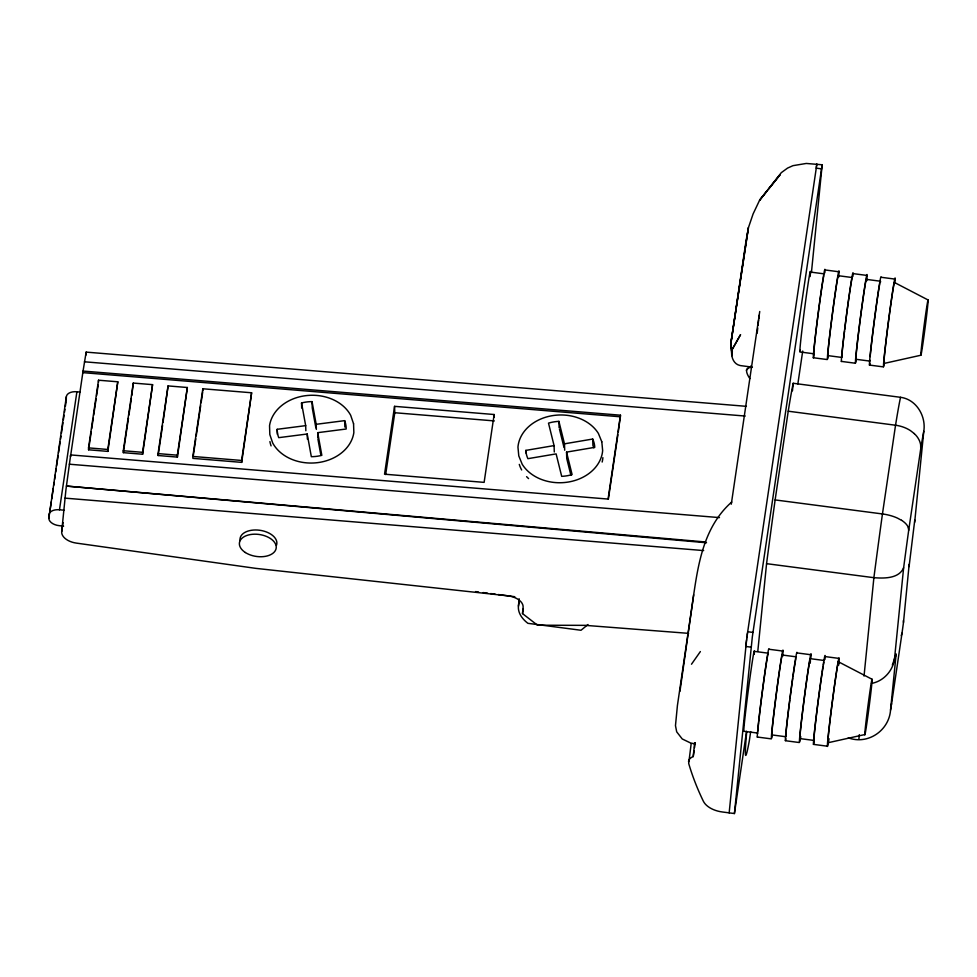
<?xml version="1.0" encoding="UTF-8"?>
<svg xmlns="http://www.w3.org/2000/svg" width="977" height="977" viewBox="0 0 977 977"><rect width="100%" height="100%" fill="white"/><g stroke="black" fill="none" stroke-linecap="round" stroke-linejoin="round"><path stroke-width="1.47" d="M63.615 526.176A84.901 50.621 8.4 0 0 59.328 525.687A10.613 6.326 8.4 0 1 48.85 518.298L66.326 396.76A10.613 6.326 8.4 0 1 76.902 391.765L79.919 392.07M66.277 400.289L66.326 396.76M752.388 367.157L741.225 365.691A8.671 5.056 8.4 0 1 739.894 365.459C733.202 363.969 730.869 356.263 731.773 350.193L740.505 334.745L731.773 350.193L731.981 355.713L730.82 343.22L748.406 227.726L753.108 213.914L759.581 200.261L781.295 172.66L787.56 168.093L792.982 165.663L806.281 163.452L822.182 164.783L811.423 272.595M848.292 737.818C867.845 745.158 889.07 730.515 890.536 710.132A158.14 3.542 -82.6 0 0 891.586 703.709L902.015 633.145A158.14 3.542 -82.6 0 0 903.481 622.471L909.172 564.303M909.074 566.587L914.765 520.045M816.894 164.356L816.748 164.502M914.667 522.329L923.79 431.248C926.22 416.19 916.316 399.324 900.525 397.309L793.202 383.277A185.728 4.164 -82.6 0 0 788.231 411.207L775.127 499.919A185.728 4.164 -82.6 0 0 766.566 563.668L757.786 651.439M86.025 355.042L86.147 352.111L746.391 406.334M691.166 743.741L688.7 763.477A530.658 316.389 8.4 0 0 703.342 801.189A21.225 12.652 8.4 0 0 722.235 811.96L734.423 813.548L746.562 731.333M688.59 633.352L585.284 625.353L537.509 625.219L522.5 613.593L523.11 607.401A15.925 9.489 8.4 0 0 507.71 595.823L255.754 568.358L76.267 543.09A15.925 9.489 8.4 0 1 61.698 531.61L65.935 489.721L70.674 454.928L608.085 499.064L620.48 415.201L83.057 371.065L70.515 456.515L70.674 454.928M587.995 624.523L581.01 630.263L527.91 623.326A37.15 22.141 8.4 0 1 518.433 606.131L519.166 598.779M688.516 761.633A12.738 7.596 8.4 0 1 693.23 756.564L694.623 742.667L694.574 743.876L690.507 742.947L682.239 738.966L676.695 731.834L675.473 725.642L677.415 705.528L692.974 599.622C698.054 564.596 703.428 527.03 731.724 502.019L731.614 502.215M729.16 812.864L746.623 639.544M734.423 813.548L752.339 636.784L822.158 164.612M792.445 390.849L793.202 383.277M864.034 676.06L873.89 577.688A185.728 4.164 -82.6 0 1 882.451 513.951L895.543 425.227A185.728 4.164 -82.6 0 1 900.525 397.309M858.881 739.198L859.333 734.68M871.484 683.424C883.44 681.311 892.954 670.833 894.505 658.877L903.627 567.796A158.14 3.542 -82.6 0 1 908.683 530.389L920.737 448.699A158.14 3.542 -82.6 0 1 923.79 431.248M890.536 710.132L896.129 654.248L894.505 658.877M757.187 333.169L757.725 328.052M745.915 645.516L746.001 644.722M750.788 365.984A193.727 4.348 -82.6 0 1 750.69 367.401C743.424 367.779 747.442 375.107 749.872 378.624M758.018 325.329L758.616 320.151M746.123 643.733L746.343 641.901M758.775 318.868L759.239 315.144M746.416 641.291L746.538 640.301M746.623 639.654L746.855 637.798M746.831 637.969L747.075 636.1M750.678 731.602L749.359 740.59A196.34 4.396 -82.6 0 1 746.709 731.578M747.051 636.296L747.503 633.023M747.271 634.696L747.405 633.768M679.955 691.313L693.67 594.798M747.49 633.194L747.698 631.728L752.949 632.424M48.85 518.298L49.29 515.306M49.729 512.314L51.28 501.86M51.72 498.881L53.259 488.415M53.698 485.435L54.138 482.443M54.59 479.451L55.249 474.981M55.689 471.989L56.129 468.997M56.568 466.017L58.119 455.551M58.559 452.571L60.098 442.117M60.537 439.125L60.977 436.133M61.429 433.153L62.968 422.699M63.407 419.707L64.067 415.225M64.506 412.233L64.946 409.253M65.398 406.261L66.057 401.779M48.899 514.769A10.613 6.326 8.4 0 1 59.475 509.774L76.902 391.765M83.057 371.065L86.147 352.111M61.698 531.61L63.029 522.61M88.528 447.881L98.518 380.212L117.79 381.787L107.861 451.386L88.589 449.799L88.528 447.881L107.8 449.469L107.861 451.386M88.589 449.799L91.252 431.761M91.704 428.744L93.255 418.217M93.694 415.213L96.137 398.665M96.589 395.661L98.14 385.133M107.8 449.469L117.79 381.787M123.297 450.739L133.287 383.069L152.571 384.645L142.63 454.244L123.358 452.656L123.297 450.739L142.569 452.327L142.63 454.244M123.358 452.656L128.463 418.071M128.915 415.066L131.358 398.518M131.797 395.514L133.287 383.069M142.569 452.327L152.571 384.645M158.066 453.597L168.068 385.915L187.34 387.503L177.411 457.102L158.14 455.514L158.066 453.597L177.35 455.184L177.411 457.102M158.14 455.514L162.573 425.435M163.025 422.43L168.068 385.915M177.35 455.184L187.34 387.503M192.848 456.454L202.837 388.773L251.614 392.778L241.685 462.377L192.909 458.372L192.848 456.454L241.624 460.46L241.685 462.377M193.348 455.367L195.791 438.82M196.243 435.815L200.676 405.736M201.128 402.719L202.679 392.192M241.624 460.46L251.614 392.778M394.561 406.347L384.547 474.199L484.128 482.369L494.142 414.517L394.561 406.347L394.781 412.734L385.659 474.553M518.433 606.131L519.312 600.134M522.5 613.593L523.171 609.086M608.366 499.162L617.879 434.765M618.319 431.773L620.48 415.201M693.23 756.564L694.11 750.58M694.549 747.588L695.209 743.106M731.284 504.193L759.74 311.492M747.686 631.838L816.87 164.063M797.855 383.924L802.715 351.036M816.32 167.043L816.418 166.395M816.54 165.65L816.699 164.759M694.818 742.801L694.574 743.876M896.129 654.248L892.343 665.056M890.658 707.433L891.586 703.709M901.246 635.661L902.015 633.145M903.627 567.796C898.95 578.75 883.953 578.482 873.89 577.688L766.566 563.668M691.484 664.226L700.375 651.561M767.018 190.991L759.581 200.261L780.049 174.773L768.887 188.671M746.318 370.21L748.443 368.036M883.941 363.468L920.871 355.237M827.934 742.764L864.853 734.545M525.931 452.949L525.846 450.385L554.069 445.597L548.5 423.126A34.488 27.527 -1.9 0 1 558.905 421.368L564.474 443.827L564.694 450.226M564.474 443.827L592.709 439.039A34.488 27.527 -1.9 0 1 594.761 447.332L566.538 452.119L566.745 458.506L570.922 475.359M277.383 434.399L277.212 429.294L305.679 425.642L301.539 402.964A34.488 27.527 -1.9 0 1 312.042 401.62L316.182 424.299L316.353 429.416M316.182 424.299L344.649 420.647A34.488 27.527 -1.9 0 1 346.176 429.013L317.708 432.664L317.879 437.781M317.708 432.664L321.836 455.343A34.488 27.527 -1.9 0 1 311.333 456.686L307.205 434.008L278.726 437.659A34.488 27.527 -1.9 0 1 277.212 429.294M84.425 361.795L745.231 416.055M82.898 372.64L620.529 416.8M394.781 412.734L494.362 420.916M69.306 464.209L719.475 517.602M65.007 498.136L703.672 550.576M705.858 542.015L66.375 486.07L706.518 542.772M59.475 509.774L63.993 510.214M816.149 168.142L821.413 168.826M824.954 269.945L838.987 271.777M853.006 273.609L867.039 275.441M895.091 279.117L881.059 277.273A44.576 1.001 -82.6 0 0 873.633 325.585A44.576 1.001 -82.6 0 0 870.043 363.151M810.251 272.046L824.283 273.878M838.315 275.709L852.335 277.541A40.326 0.904 -82.6 0 0 844.726 329.457M866.367 279.385L880.399 281.217M799.894 351.952L813.914 353.796A40.326 0.904 -82.6 0 1 816.674 325.793A40.326 0.904 -82.6 0 1 823.025 280.069M841.979 357.46L827.946 355.628A40.326 0.904 -82.6 0 1 832.685 312.103A40.326 0.904 -82.6 0 1 838.425 276.65M813.243 357.729L827.275 359.56M841.307 361.392L855.327 363.224M869.359 365.056L883.391 366.888M788.231 411.207L895.543 425.227A27.368 19.479 8.7 0 1 910.417 430.601L914.313 433.605M775.127 499.919L882.451 513.951A27.368 12.762 8.1 0 1 897.521 518.14L901.515 520.314M475.555 591.586L478.583 591.977M483.102 592.575L487.633 593.161M490.649 593.564L495.18 594.15M498.197 594.541L514.794 596.715M782.968 651.085L768.948 649.253A44.576 1.001 -82.6 0 0 762.011 693.694A44.576 1.001 -82.6 0 0 757.517 736.89M811.02 654.749L797 652.917A44.576 1.001 -82.6 0 0 789.563 701.217A44.576 1.001 -82.6 0 0 785.972 738.783M825.052 656.581L839.084 658.413M745.817 646.469L751.081 647.153M754.244 651.354L768.276 653.186A40.326 0.904 -82.6 0 0 764.148 678.575A40.326 0.904 -82.6 0 0 758.763 721.368M782.296 655.017L796.328 656.849M824.38 660.513L810.36 658.681A40.326 0.904 -82.6 0 0 803.375 705.504A40.326 0.904 -82.6 0 0 800.456 736.805M757.908 733.092L743.876 731.26A40.326 0.904 -82.6 0 1 749.078 684.279A40.326 0.904 -82.6 0 1 754.232 654.395M799.992 738.6L814.024 740.432A40.326 0.904 -82.6 0 1 816.174 717.301A40.326 0.904 -82.6 0 1 822.072 673.397M757.236 737.024L771.268 738.868M785.288 740.7L799.32 742.532M813.352 744.364L827.372 746.196M894.541 282.536L928.101 299.976A27.869 0.623 -82.6 0 1 923.18 341.755A27.869 0.623 -82.6 0 1 922.178 341.095A27.869 0.623 -82.6 0 1 928.101 299.976M838.522 661.844L872.095 679.284A27.869 0.623 -82.6 0 1 867.173 721.05A27.869 0.623 -82.6 0 1 866.159 720.403A27.869 0.623 -82.6 0 1 872.095 679.284M731.468 347.959L732.152 349.485M732.359 352.013L730.857 344.698M566.538 452.119L572.107 474.59A34.488 27.527 -1.9 0 1 561.69 476.349L556.121 453.89L527.898 458.677A34.488 27.527 -1.9 0 1 525.846 450.385M559.467 429.159L563.998 447.417M315.876 427.853L312.261 408.007L312.042 401.62M317.916 439.052L320.761 454.647M730.82 343.22L731.309 346.774M908.366 527.849L908.683 530.389M730.808 343.501L731.48 351.048M592.709 439.039L592.917 445.427A34.488 27.527 -1.9 0 1 593.869 447.857M558.905 421.368L559.125 427.755M554.069 445.597L554.289 451.985M494.142 414.517L494.228 417.081M344.649 420.647L344.869 427.034M307.205 434.008L307.376 439.125M305.679 425.642L305.85 430.759M301.539 402.964L301.71 408.068M202.837 388.773L202.898 390.69M98.518 380.212L98.579 382.129M903.42 620.529L903.481 622.471M920.737 448.699L920.639 444.743A28.089 20.187 8.2 0 0 914.289 433.617M884.466 361.661A40.814 0.916 -82.6 0 1 887.971 325.634A40.814 0.916 -82.6 0 1 894.602 283.122M823.318 278.335A40.326 0.904 -82.6 0 1 823.819 275.673M800.358 350.169A40.326 0.904 -82.6 0 1 804.633 308.439A40.326 0.904 -82.6 0 1 810.128 276.564M884.332 363.615A44.576 1.001 -82.6 0 1 888.154 323.558A44.576 1.001 -82.6 0 1 894.981 281.962M828.215 356.287A44.576 1.001 -82.6 0 1 832.428 313.336A44.576 1.001 -82.6 0 1 838.657 277.114M813.536 357.582A44.576 1.001 -82.6 0 1 818.787 308.622A44.576 1.001 -82.6 0 1 824.832 272.791M814.195 354.456A44.576 1.001 -82.6 0 1 813.707 356.861M841.856 356.532A40.326 0.904 -82.6 0 1 844.555 330.861M856.279 359.951A44.576 1.001 -82.6 0 1 860.481 317A44.576 1.001 -82.6 0 1 866.709 280.778M841.588 361.246A44.576 1.001 -82.6 0 1 846.839 312.286A44.576 1.001 -82.6 0 1 852.897 276.454M869.921 360.195A40.326 0.904 -82.6 0 0 870.031 361.124L855.999 359.292A40.326 0.904 -82.6 0 1 860.737 315.779A40.326 0.904 -82.6 0 1 866.477 280.314M870.165 356.605A40.326 0.904 -82.6 0 1 874.537 319.345A40.326 0.904 -82.6 0 1 879.691 284.185M879.923 283.012A40.326 0.904 -82.6 0 1 880.509 282.145M828.13 742.361A40.814 0.916 -82.6 0 1 832.795 698.579A40.814 0.916 -82.6 0 1 838.535 663.994M757.834 731.26A40.326 0.904 -82.6 0 1 758.628 722.577M829.046 738.734A44.576 1.001 -82.6 0 1 828.618 731.871A44.576 1.001 -82.6 0 1 836.214 673.58A44.576 1.001 -82.6 0 1 838.62 665.252M814.293 741.091A44.576 1.001 -82.6 0 1 818.115 701.034A44.576 1.001 -82.6 0 1 824.942 659.426M772.209 735.596A44.576 1.001 -82.6 0 1 776.422 692.632A44.576 1.001 -82.6 0 1 782.65 656.422M782.418 655.946A40.326 0.904 -82.6 0 0 776.678 691.411A40.326 0.904 -82.6 0 0 771.94 734.924L785.96 736.756A40.326 0.904 -82.6 0 1 785.972 733.715M786.094 732.237A40.326 0.904 -82.6 0 1 789.831 699.959M790.014 698.47A40.326 0.904 -82.6 0 1 792.762 678.27M792.982 676.756A40.326 0.904 -82.6 0 1 795.864 658.645M800.725 736.634A44.576 1.001 -82.6 0 1 803.717 702.084A44.576 1.001 -82.6 0 1 810.91 657.594M822.292 671.907A40.326 0.904 -82.6 0 1 823.122 666.705M823.416 664.971A40.326 0.904 -82.6 0 1 823.916 662.308M810.434 660.525A40.326 0.904 -82.6 0 1 810.226 663.2M901.563 520.289A28.089 12.86 8.6 0 1 908.39 527.849M240.073 540.599A18.575 11.077 8.4 0 1 259.528 530.23A18.575 11.077 8.4 0 1 276.442 545.361M602.882 457.639A42.451 33.877 -1.9 0 1 602.15 462.048M528.581 478.583A42.451 33.877 -1.9 0 1 526.591 476.642M521.669 469.974A42.451 33.877 -1.9 0 1 519.288 464.393M271.081 445.891A42.451 33.877 -1.9 0 1 269.921 441.567M745.878 241.93L730.943 343.037L748.406 227.726L745.878 241.93M601.808 441.812L598.4 433.446A42.451 33.877 -1.9 0 0 552.078 415.713A42.451 33.877 -1.9 0 0 517.957 447.112L518.787 455.905L522.207 464.27A42.451 33.877 -1.9 0 0 568.516 482.003A42.451 33.877 -1.9 0 0 602.65 450.605L601.808 441.812M353.564 423.786L350.682 415.298A42.451 33.877 -1.9 0 0 305.593 395.685A42.451 33.877 -1.9 0 0 269.542 425.691L269.823 434.521L272.693 443.008A42.451 33.877 -1.9 0 0 317.794 462.622A42.451 33.877 -1.9 0 0 353.845 432.616L353.564 423.786M245.361 552.518A18.575 11.077 8.4 0 0 275.819 549.575A18.575 11.077 8.4 0 0 252.237 534.309A18.575 11.077 8.4 0 0 245.361 552.518"/></g></svg>
